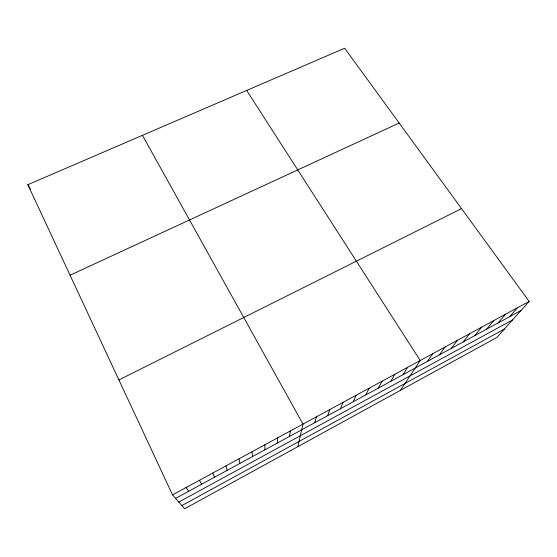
<?xml version="1.0" encoding="UTF-8"?>
<svg xmlns="http://www.w3.org/2000/svg" width="557" height="557" viewBox="0 0 557 557"><rect width="100%" height="100%" fill="white"/><g stroke="black" fill="none" stroke-linecap="round" stroke-linejoin="round"><path stroke-width="0.84" d="M264.867 449.833L264.937 444.744M277.233 443.107L277.72 437.802M289.501 436.43L290.406 430.923M297.8 446.665L302.994 424.093L142.453 135.33M314.705 422.714L316.453 416.789M327.627 415.682L329.8 409.548M340.452 408.706L343.042 402.37M353.166 401.792L356.167 395.247M365.782 394.927L369.187 388.18M378.294 388.118L382.102 381.176M390.708 381.364L394.906 374.227M403.024 374.659L407.613 367.335M400.518 390.304L420.208 360.497L246.681 90.429M427.372 361.416L432.705 353.723M439.396 354.872L445.099 346.997M451.337 348.376L457.401 340.32M463.173 341.935L469.593 333.706M474.926 335.537L481.694 327.14M486.588 329.194L493.704 320.63M498.16 322.9L505.61 314.169M509.641 316.648L517.425 307.756M529.15 301.393L496.858 337.445L184.611 508.771L172.531 494.881L27.85 184.701L344.644 48.229L529.15 301.393L172.531 494.881M178.79 502.08L512.524 319.955M181.847 505.596L504.322 329.11M175.594 498.404L521.039 310.451M118.913 379.923L461.53 208.61M70.064 275.207L399.153 123.027M186.052 487.542L188.649 491.302M27.85 184.701L30.37 189.136M199.462 480.266L201.599 484.256M212.767 473.046L214.452 477.265M225.968 465.882L227.2 470.331M239.064 458.78L239.851 463.445M252.049 451.734L252.412 456.615"/></g></svg>
